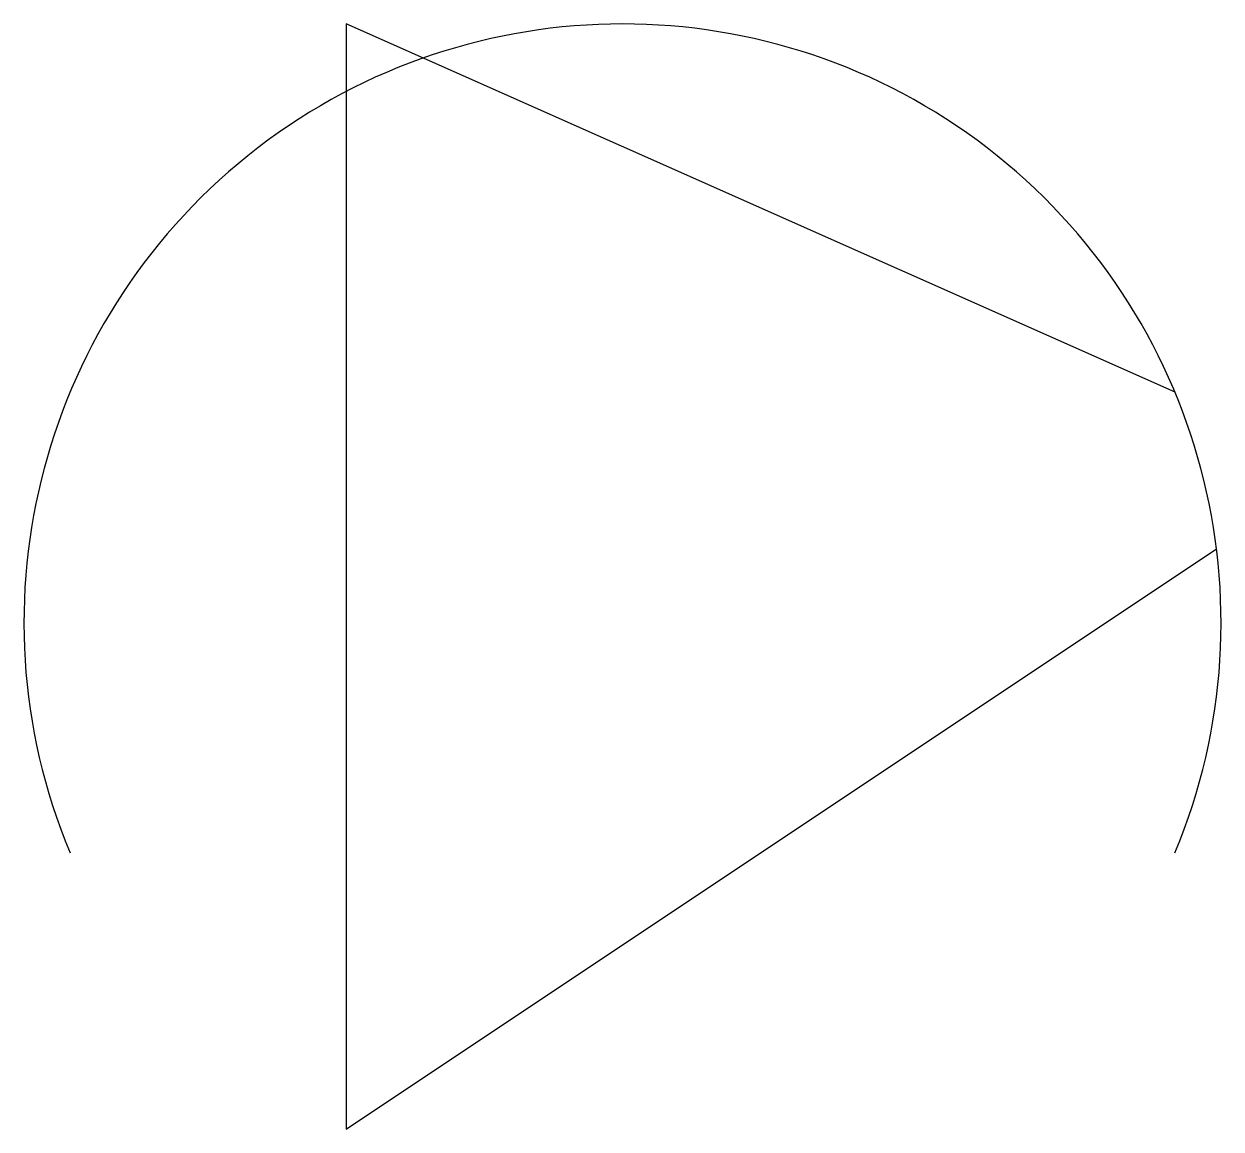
# Model space of a CAD drawing. Header units: millimetres. Extents: x 4.2 to 25.8, y 0 to 20.
import ezdxf

# ---------------------------------------------------------------- set-up
doc = ezdxf.new("R2010")
doc.units = ezdxf.units.MM
doc.layers.get('0').update_dxf_attribs({"lineweight": 25})

msp = doc.modelspace()

# ---------------------------------------------------------------- linework, layer by layer
at = {"flags": 128}
msp.add_lwpolyline([(25, 13.333), (10, 20), (10, 0), (25.751, 10.501)], dxfattribs=at)
msp.add_arc((15, 9.167), 10.833, 337.3801, 202.6199)

doc.saveas('drawing.dxf')
